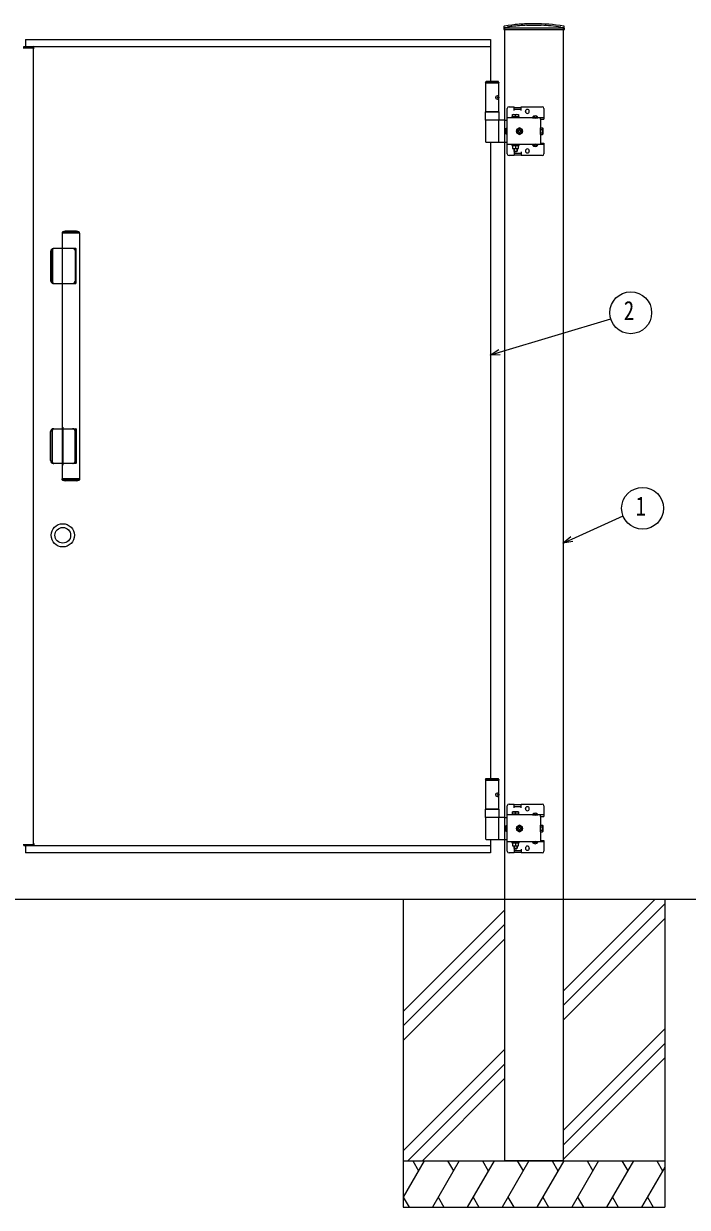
# Model space of a CAD drawing. Units: millimetres, scale not verified. Extents: x -4205 to 4205, y -2970 to 2970.
# Drawn here: x -2 to 1140, y -522 to 1514 of the extents above; entities that cross this region are included whole.
import ezdxf
from ezdxf.enums import TextEntityAlignment as Align

# ---------------------------------------------------------------- set-up
doc = ezdxf.new("R2010")
doc.units = ezdxf.units.MM
doc.header["$LTSCALE"] = 12
doc.layers.add('0-3_YKK_A1', color=4, linetype='Continuous')
doc.layers.add('0-4_YKK_D', color=6, linetype='Continuous')
doc.styles.add('ＭＳ ゴシック', font='')
doc.styles.get('ＭＳ ゴシック').set_extended_font_data('MS Gothic')

msp = doc.modelspace()

# ---------------------------------------------------------------- linework, layer by layer
at = {"layer": '0-3_YKK_A1'}
for p, q in [((825.53, 1507.5), (825.37, 1504.5)), ((830.02, 1507.5), (825.53, 1507.5)), ((826.02, 1507.5), (926.02, 1507.5)), ((826.02, 1507.5), (926.02, 1507.5)), ((826.02, 1504.5), (826.02, 1507.5)), ((830.02, 1507.5), (830.02, 1508.65)), ((863.52, 1511.75), (888.52, 1511.75)), ((922.02, 1507.5), (922.02, 1508.65)), ((926.51, 1507.5), (922.02, 1507.5)), ((926.02, 1507.5), (926.02, 1504.5)), ((926.67, 1504.5), (926.51, 1507.5)), ((928.17, 1504.5), (927.91, 1509.47)), ((1.02, 1487.5), (801.02, 1487.5)), ((801.02, 1487.5), (801.02, 1415.49)), ((824.87, 1504.5), (927.17, 1504.5)), ((826.02, 1364.5), (826.02, 1504.5)), ((926.02, 1504.5), (926.02, 7.5)), ((927.17, 1504.5), (928.17, 1504.5)), ((-3.18, 1473.1), (3.72, 1473.1)), ((-2.25, 1473.1), (-2.32, 1475.13)), ((-2.32, 1475.1), (14.21, 1475.1)), ((1.02, 1475.5), (1.02, 1475.1)), ((3.72, 1473.1), (14.32, 1473.1)), ((14.02, 1473.1), (14.02, 101.9)), ((14.02, 1471.1), (15.32, 1471.1)), ((14.32, 1471.1), (14.32, 1473.1)), ((15.32, 1471.1), (15.21, 1474.13)), ((792.52, 1413.49), (793.68, 1415.49)), ((792.52, 1413.49), (792.52, 1412.49)), ((792.52, 1413.49), (815.52, 1413.49)), ((792.52, 1412.49), (815.52, 1412.49)), ((792.52, 1412.49), (792.52, 1362.5)), ((793.68, 1415.49), (814.37, 1415.49)), ((815.52, 1413.49), (814.37, 1415.49)), ((815.52, 1413.49), (815.52, 1412.49)), ((815.52, 1362.5), (815.52, 1412.49)), ((813.21, 1387.92), (813.8, 1387.92)), ((813.21, 1387.08), (813.8, 1387.08)), ((814.23, 1389.6), (814.82, 1389.6)), ((814.23, 1385.4), (814.82, 1385.4)), ((830.02, 1290.51), (830.02, 1368.5)), ((833.02, 1371.5), (842.02, 1371.5)), ((842.02, 1365), (842.02, 1371.5)), ((842.02, 1370.5), (854.02, 1370.5)), ((842.02, 1367.5), (854.02, 1367.5)), ((854.02, 1371.5), (890.01, 1371.5)), ((854.02, 1365), (854.02, 1371.5)), ((893.01, 1368.5), (893.01, 1350.2)), ((792.52, 1362.5), (815.52, 1362.5)), ((815.52, 1362.5), (792.52, 1362.5)), ((826.02, 1348.5), (792.52, 1348.5)), ((792.52, 1347.5), (792.52, 1311.51)), ((801.02, 1362.5), (801.02, 1362.5)), ((815.52, 1362.5), (815.52, 1348.5)), ((815.52, 1311.51), (815.52, 1347.5)), ((826.02, 124.5), (826.02, 1364.5)), ((826.02, 124.5), (826.02, 1364.5)), ((826.02, 1348.5), (830.02, 1348.5)), ((893.01, 1352.7), (830.02, 1352.7)), ((844.02, 1354.3), (844.02, 1357.87)), ((861.26, 1363.25), (861.26, 1363.75)), ((867.76, 1363.25), (867.76, 1363.75)), ((873.26, 1353.21), (873.26, 1352.7)), ((873.26, 1352.7), (882.76, 1352.7)), ((887.01, 1350.2), (887.01, 1352.7)), ((887.01, 1350.2), (887.01, 1308.81)), ((887.01, 1350.2), (893.01, 1350.2)), ((851.02, 1335.28), (846.02, 1332.39)), ((847.87, 1330.11), (847.87, 1328.91)), ((849.1, 1330.11), (847.87, 1330.11)), ((847.87, 1328.91), (849.1, 1328.91)), ((851.62, 1332.65), (850.42, 1332.65)), ((850.42, 1332.65), (850.42, 1331.42)), ((850.42, 1327.59), (850.42, 1326.36)), ((850.42, 1326.36), (851.62, 1326.36)), ((856.02, 1332.39), (851.02, 1335.28)), ((851.62, 1331.42), (851.62, 1332.65)), ((851.62, 1326.36), (851.62, 1327.59)), ((854.17, 1330.11), (852.93, 1330.11)), ((852.93, 1328.91), (854.17, 1328.91)), ((854.17, 1328.91), (854.17, 1330.11)), ((856.02, 1326.62), (856.02, 1332.39)), ((887.31, 1325.61), (887.01, 1325.61)), ((887.31, 1332.39), (890.86, 1332.39)), ((887.31, 1326.62), (890.86, 1326.62)), ((891.31, 1334.5), (890.86, 1335.28)), ((891.31, 1324.51), (890.86, 1323.73)), ((891.31, 1334.5), (891.31, 1324.51)), ((793.52, 1310.51), (812.83, 1310.51)), ((801.02, 1310.51), (801.02, 215.49)), ((812.83, 1310.51), (826.02, 1310.51)), ((826.02, 1310.51), (830.02, 1310.51)), ((893.01, 1306.31), (830.02, 1306.31)), ((840.82, 1306.31), (840.82, 1304.71)), ((844.02, 1304.71), (844.02, 1300.14)), ((847.22, 1306.31), (847.22, 1304.71)), ((873.26, 1305.8), (873.26, 1306.31)), ((873.26, 1306.31), (882.76, 1306.31)), ((887.01, 1308.81), (893.01, 1308.81)), ((887.01, 1308.81), (887.01, 1306.31)), ((887.31, 1323.73), (890.86, 1323.73)), ((893.01, 1308.81), (893.01, 1290.51)), ((842.02, 1287.51), (833.02, 1287.51)), ((841.02, 1295.31), (847.02, 1295.31)), ((841.56, 1299.71), (841.56, 1294.77)), ((842.02, 1294.01), (842.02, 1287.51)), ((842.02, 1291.51), (854.02, 1291.51)), ((842.02, 1288.51), (854.02, 1288.51)), ((846.48, 1299.71), (846.48, 1294.77)), ((854.02, 1294.01), (854.02, 1287.51)), ((890.01, 1287.51), (854.02, 1287.51)), ((861.26, 1295.76), (861.26, 1295.26)), ((867.76, 1295.76), (867.76, 1295.26)), ((63.86, 1154), (63.86, 731)), ((93.86, 1154), (63.86, 1154)), ((64.16, 1155.37), (64.16, 1154)), ((65.14, 1155.81), (92.58, 1155.81)), ((88.61, 1157.5), (69.11, 1157.5)), ((93.56, 1154), (93.56, 1155.37)), ((93.86, 1154), (93.86, 731)), ((43.86, 1122.5), (43.86, 1072.5)), ((45.91, 1070), (45.91, 1125)), ((47.06, 1125), (47.06, 1070)), ((63.86, 1127.5), (48.41, 1127.5)), ((87.27, 1127.5), (63.86, 1127.5)), ((86.36, 1125), (86.36, 1070)), ((86.86, 1097.5), (86.86, 1122.5)), ((87.77, 1068), (87.77, 1127)), ((86.86, 1072.5), (86.86, 1097.5)), ((45.91, 815), (45.91, 760)), ((47.06, 760), (47.06, 815)), ((65.36, 820), (65.36, 754.9)), ((86.36, 760), (86.36, 815)), ((87.77, 817), (87.77, 758)), ((43.86, 762.5), (43.86, 812.5)), ((86.86, 812.5), (86.86, 787.5)), ((86.86, 787.5), (86.86, 762.5)), ((63.86, 757.5), (48.41, 757.5)), ((87.27, 757.5), (63.86, 757.5)), ((93.86, 731), (63.86, 731)), ((64.16, 729.63), (64.16, 731)), ((65.14, 729.19), (92.58, 729.19)), ((88.61, 727.5), (69.11, 727.5)), ((93.56, 731), (93.56, 729.63)), ((792.52, 213.49), (793.68, 215.49)), ((792.52, 213.49), (792.52, 212.49)), ((792.52, 213.49), (815.52, 213.49)), ((792.52, 212.49), (815.52, 212.49)), ((792.52, 212.49), (792.52, 162.5)), ((793.68, 215.49), (814.37, 215.49)), ((815.52, 213.49), (814.37, 215.49)), ((815.52, 213.49), (815.52, 212.49)), ((815.52, 162.5), (815.52, 212.49)), ((813.21, 187.92), (813.8, 187.92)), ((813.21, 187.08), (813.8, 187.08)), ((814.23, 189.6), (814.82, 189.6)), ((814.23, 185.4), (814.82, 185.4)), ((830.02, 90.51), (830.02, 168.5)), ((833.02, 171.5), (842.02, 171.5)), ((842.02, 165), (842.02, 171.5)), ((842.02, 170.5), (854.02, 170.5)), ((842.02, 167.5), (854.02, 167.5)), ((854.02, 171.5), (890.01, 171.5)), ((854.02, 165), (854.02, 171.5)), ((861.26, 163.25), (861.26, 163.75)), ((867.76, 163.25), (867.76, 163.75)), ((893.01, 168.5), (893.01, 150.2)), ((792.52, 162.5), (815.52, 162.5)), ((815.52, 162.5), (792.52, 162.5)), ((826.02, 148.5), (792.52, 148.5)), ((792.52, 147.5), (792.52, 111.51)), ((801.02, 162.5), (801.02, 162.5)), ((815.52, 162.5), (815.52, 148.5)), ((815.52, 111.51), (815.52, 147.5)), ((826.02, 148.5), (830.02, 148.5)), ((893.01, 152.7), (830.02, 152.7)), ((844.02, 154.3), (844.02, 157.87)), ((873.26, 153.21), (873.26, 152.7)), ((873.26, 152.7), (882.76, 152.7)), ((887.01, 150.2), (887.01, 152.7)), ((887.01, 150.2), (887.01, 108.81)), ((887.01, 150.2), (893.01, 150.2)), ((826.02, 7.5), (826.02, 124.5)), ((826.02, 7.5), (826.02, 124.5)), ((851.02, 135.28), (846.02, 132.39)), ((847.87, 130.11), (847.87, 128.91)), ((849.1, 130.11), (847.87, 130.11)), ((847.87, 128.91), (849.1, 128.91)), ((851.62, 132.65), (850.42, 132.65)), ((850.42, 132.65), (850.42, 131.42)), ((850.42, 127.59), (850.42, 126.36)), ((850.42, 126.36), (851.62, 126.36)), ((856.02, 132.39), (851.02, 135.28)), ((851.62, 131.42), (851.62, 132.65)), ((851.62, 126.36), (851.62, 127.59)), ((854.17, 130.11), (852.93, 130.11)), ((852.93, 128.91), (854.17, 128.91)), ((854.17, 128.91), (854.17, 130.11)), ((856.02, 126.62), (856.02, 132.39)), ((887.31, 125.61), (887.01, 125.61)), ((887.31, 132.39), (890.86, 132.39)), ((887.31, 126.62), (890.86, 126.62)), ((887.31, 123.73), (890.86, 123.73)), ((891.31, 134.5), (890.86, 135.28)), ((891.31, 124.51), (890.86, 123.73)), ((891.31, 134.5), (891.31, 124.51)), ((-3.18, 101.9), (3.72, 101.9)), ((-2.25, 101.9), (-2.32, 99.87)), ((3.72, 101.9), (14.32, 101.9)), ((14.02, 103.9), (15.32, 103.9)), ((14.32, 103.9), (14.32, 101.9)), ((15.32, 103.9), (15.21, 100.87)), ((793.52, 110.51), (812.83, 110.51)), ((801.02, 110.51), (801.02, 87.5)), ((812.83, 110.51), (826.02, 110.51)), ((826.02, 110.51), (830.02, 110.51)), ((893.01, 106.31), (830.02, 106.31)), ((840.82, 106.31), (840.82, 104.71)), ((844.02, 104.71), (844.02, 100.14)), ((847.22, 106.31), (847.22, 104.71)), ((873.26, 105.8), (873.26, 106.31)), ((873.26, 106.31), (882.76, 106.31)), ((887.01, 108.81), (893.01, 108.81)), ((887.01, 108.81), (887.01, 106.31)), ((893.01, 108.81), (893.01, 90.51)), ((-2.32, 99.9), (14.21, 99.9)), ((1.02, 99.9), (1.02, 87.5)), ((801.02, 99.5), (1.02, 99.5)), ((801.02, 87.5), (1.02, 87.5)), ((842.02, 87.51), (833.02, 87.51)), ((841.02, 95.31), (847.02, 95.31)), ((841.56, 99.71), (841.56, 94.77)), ((842.02, 94.01), (842.02, 87.51)), ((842.02, 91.51), (854.02, 91.51)), ((842.02, 88.51), (854.02, 88.51)), ((846.48, 99.71), (846.48, 94.77)), ((854.02, 94.01), (854.02, 87.51)), ((890.01, 87.51), (854.02, 87.51)), ((861.26, 95.76), (861.26, 95.26)), ((867.76, 95.76), (867.76, 95.26)), ((1240.16, 7.5), (-1768.58, 7.5)), ((651.02, 7.5), (651.02, -522.5)), ((826.02, -442.5), (826.02, 7.5)), ((926.02, 7.5), (926.02, -442.5)), ((1083.81, 7.5), (926.02, -150.29)), ((1101.02, 7.5), (1101.02, -522.5)), ((826.02, -10.29), (651.02, -185.29)), ((1101.02, -0.29), (926.02, -175.29)), ((826.02, -35.29), (651.02, -210.29)), ((1101.02, -25.29), (926.02, -200.29)), ((826.02, -60.29), (651.02, -235.29)), ((1101.02, -215.29), (926.02, -390.29)), ((1101.02, -240.29), (926.02, -415.29)), ((826.02, -250.29), (651.02, -425.29)), ((826.02, -275.29), (658.81, -442.5)), ((1101.02, -265.29), (926.02, -440.29)), ((683.81, -442.5), (826.02, -300.29)), ((651.02, -442.5), (1101.02, -442.5)), ((687.21, -442.5), (651.02, -505.18)), ((667.21, -442.5), (677.21, -459.82)), ((747.21, -442.5), (701.02, -522.5)), ((727.21, -442.5), (737.21, -459.82)), ((807.21, -442.5), (761.02, -522.5)), ((787.21, -442.5), (797.21, -459.82)), ((867.21, -442.5), (821.02, -522.5)), ((926.02, -442.5), (826.02, -442.5)), ((826.02, -442.5), (901.02, -442.5)), ((926.02, -442.5), (826.02, -442.5)), ((826.02, -442.5), (901.02, -442.5)), ((838.52, -442.5), (913.52, -442.5)), ((838.52, -442.5), (913.52, -442.5)), ((847.21, -442.5), (857.21, -459.82)), ((927.21, -442.5), (881.02, -522.5)), ((907.21, -442.5), (917.21, -459.82)), ((987.21, -442.5), (941.02, -522.5)), ((967.21, -442.5), (977.21, -459.82)), ((1047.21, -442.5), (1001.02, -522.5)), ((1027.21, -442.5), (1037.21, -459.82)), ((1087.21, -442.5), (1097.21, -459.82)), ((1101.02, -453.22), (1061.02, -522.5)), ((651.02, -505.18), (661.02, -522.5)), ((711.02, -505.18), (721.02, -522.5)), ((771.02, -505.18), (781.02, -522.5)), ((831.02, -505.18), (841.02, -522.5)), ((891.02, -505.18), (901.02, -522.5)), ((951.02, -505.18), (961.02, -522.5)), ((1011.02, -505.18), (1021.02, -522.5)), ((1071.02, -505.18), (1081.02, -522.5)), ((651.02, -522.5), (1101.02, -522.5))]:
    msp.add_line(p, q, dxfattribs=at)
for points in [[(824.13, 1509.47), (823.87, 1504.5), (824.87, 1504.5)], [(1.02, 1487.5), (1.02, 1475.5), (801.02, 1475.5)], [(814.34, 1388.76), (814.34, 1388.59), (814.32, 1388.44), (814.28, 1388.29), (814.21, 1388.16), (814.12, 1388.06), (814.03, 1387.98), (813.92, 1387.93), (813.8, 1387.92)], [(813.8, 1387.08), (813.92, 1387.06), (814.03, 1387.01), (814.12, 1386.94), (814.21, 1386.83), (814.28, 1386.7), (814.32, 1386.56), (814.34, 1386.4), (814.34, 1386.24)], [(815.31, 1388.01), (815.25, 1388.06), (815.15, 1388.16), (815.07, 1388.29), (815.01, 1388.44), (814.96, 1388.59), (814.93, 1388.76)], [(814.93, 1386.24), (814.96, 1386.4), (815.01, 1386.56), (815.07, 1386.7), (815.15, 1386.83), (815.25, 1386.94), (815.31, 1386.98)], [(815.52, 1348.5), (792.52, 1348.5), (792.52, 1362.5)], [(873.26, 1353.21), (882.76, 1353.21), (882.76, 1352.7)], [(875.66, 1355.2), (876.87, 1352.73), (878.01, 1352.12)], [(880.36, 1355.2), (879.16, 1352.73), (878.01, 1352.12)], [(830.02, 1324.41), (828.02, 1324.41), (828.02, 1334.6), (830.02, 1334.6)], [(846.02, 1332.39), (846.02, 1326.62), (851.02, 1323.73), (856.02, 1326.62)], [(887.31, 1325.61), (887.31, 1333.4), (887.01, 1333.4)], [(887.31, 1323.73), (887.31, 1335.28), (890.86, 1335.28)], [(873.26, 1305.8), (882.76, 1305.8), (882.76, 1306.31)], [(875.66, 1303.81), (876.87, 1306.28), (878.01, 1306.89)], [(880.36, 1303.81), (879.16, 1306.28), (878.01, 1306.89)], [(841.02, 1299.71), (841.02, 1295.31), (842.02, 1294.31), (846.02, 1294.31)], [(847.02, 1299.71), (847.02, 1295.31), (846.02, 1294.31)], [(48.41, 1067.5), (63.86, 1067.5), (87.27, 1067.5)], [(48.41, 817.5), (63.86, 817.5), (87.27, 817.5)], [(814.34, 188.76), (814.34, 188.59), (814.32, 188.44), (814.28, 188.29), (814.21, 188.16), (814.12, 188.06), (814.03, 187.98), (813.92, 187.93), (813.8, 187.92)], [(813.8, 187.08), (813.92, 187.06), (814.03, 187.01), (814.12, 186.94), (814.21, 186.83), (814.28, 186.7), (814.32, 186.56), (814.34, 186.4), (814.34, 186.24)], [(815.31, 188.01), (815.25, 188.06), (815.15, 188.16), (815.07, 188.29), (815.01, 188.44), (814.96, 188.59), (814.93, 188.76)], [(814.93, 186.24), (814.96, 186.4), (815.01, 186.56), (815.07, 186.7), (815.15, 186.83), (815.25, 186.94), (815.31, 186.98)], [(815.52, 148.5), (792.52, 148.5), (792.52, 162.5)], [(873.26, 153.21), (882.76, 153.21), (882.76, 152.7)], [(875.66, 155.2), (876.87, 152.73), (878.01, 152.12)], [(880.36, 155.2), (879.16, 152.73), (878.01, 152.12)], [(830.02, 124.41), (828.02, 124.41), (828.02, 134.6), (830.02, 134.6)], [(846.02, 132.39), (846.02, 126.62), (851.02, 123.73), (856.02, 126.62)], [(887.31, 125.61), (887.31, 133.4), (887.01, 133.4)], [(887.31, 123.73), (887.31, 135.28), (890.86, 135.28)], [(873.26, 105.8), (882.76, 105.8), (882.76, 106.31)], [(875.66, 103.81), (876.87, 106.28), (878.01, 106.89)], [(880.36, 103.81), (879.16, 106.28), (878.01, 106.89)], [(841.02, 99.71), (841.02, 95.31), (842.02, 94.31), (846.02, 94.31)], [(847.02, 99.71), (847.02, 95.31), (846.02, 94.31)]]:
    msp.add_lwpolyline(points, dxfattribs=at)
for points in [[(837.77, 1352.7), (837.77, 1354.3), (850.27, 1354.3), (850.27, 1352.7)], [(849.02, 1354.3), (839.02, 1354.3), (839.02, 1358.3), (849.02, 1358.3)], [(837.77, 1306.31), (837.77, 1304.71), (850.27, 1304.71), (850.27, 1306.31)], [(849.02, 1304.71), (839.02, 1304.71), (839.02, 1299.71), (849.02, 1299.71)], [(837.77, 152.7), (837.77, 154.3), (850.27, 154.3), (850.27, 152.7)], [(849.02, 154.3), (839.02, 154.3), (839.02, 158.3), (849.02, 158.3)], [(837.77, 106.31), (837.77, 104.71), (850.27, 104.71), (850.27, 106.31)], [(849.02, 104.71), (839.02, 104.71), (839.02, 99.71), (849.02, 99.71)]]:
    msp.add_lwpolyline(points, close=True, dxfattribs=at)
for centre, radius in [((851.02, 1329.51), 5), ((851.02, 1329.51), 4.3), ((65.02, 634), 20), ((65.02, 634), 20), ((65.02, 634), 13.5), ((851.02, 129.51), 5), ((851.02, 129.51), 4.3)]:
    msp.add_circle(centre, radius, dxfattribs=at)
for centre, radius, start, end in [((825.13, 1509.41), 1, 99.1798, 177), ((876.02, 1194.5), 320, 90, 99.1798), ((876.02, 1194.5), 317.5, 96.85575, 98.33044), ((876.02, 1194.5), 317.5, 92.25632, 96.85575), ((876.02, 1194.5), 320, 80.8202, 90), ((876.02, 1194.5), 317.5, 81.66956, 87.74368), ((926.91, 1509.41), 1, 3, 80.8202), ((14.21, 1474.1), 1, 2, 90), ((833.02, 1368.5), 3, 90, 180), ((864.51, 1363.75), 3.25, 0, 180), ((890.01, 1368.5), 3, 0, 90), ((793.52, 1347.5), 1, 90, 180), ((814.52, 1347.5), 1, 0, 90), ((841.52, 1350.87), 7.43, 70.34714, 109.65286), ((846.52, 1350.87), 7.43, 70.34714, 109.65286), ((864.51, 1363.25), 3.25, 180, 0), ((878.01, 1349.93), 5.77, 34.65097, 145.34903), ((849.1, 1331.42), 1.31, 270, 0), ((849.1, 1327.59), 1.31, 0, 90), ((852.93, 1331.42), 1.31, 180, 270), ((852.93, 1327.59), 1.31, 90, 180), ((888.76, 1333.83), 2.56, 325.61575, 34.38425), ((881.76, 1329.51), 9.55, 342.41205, 17.58795), ((888.76, 1325.18), 2.56, 325.61575, 34.38425), ((793.52, 1311.51), 1, 180, 270), ((814.52, 1311.51), 1, 270, 0), ((878.01, 1309.08), 5.77, 214.65097, 325.34903), ((833.02, 1290.51), 3, 180, 270), ((841.52, 1307.14), 7.43, 250.34714, 289.65286), ((846.52, 1307.14), 7.43, 250.34714, 289.65286), ((864.51, 1295.76), 3.25, 0, 180), ((864.51, 1295.26), 3.25, 180, 0), ((890.01, 1290.51), 3, 270, 0), ((64.96, 1155.37), 0.8, 110.76843, 180), ((78.86, 1118.72), 40, 104.21682, 110.76843), ((69.11, 1157.2), 0.3, 90, 104.21682), ((69.11, 1157.2), 0.3, 61.29529, 90), ((78.86, 1175.01), 20, 241.29529, 250.4307), ((72.26, 1156.44), 0.3, 250.4307, 279.9206), ((78.86, 1118.72), 38, 80.0794, 99.9206), ((85.46, 1156.44), 0.3, 260.0794, 289.5693), ((78.86, 1175.01), 20, 289.5693, 298.70471), ((88.61, 1157.2), 0.3, 90, 118.70471), ((88.61, 1157.2), 0.3, 75.78318, 90), ((78.86, 1118.72), 40, 69.23157, 75.78318), ((92.76, 1155.37), 0.8, 0, 69.23157), ((48.86, 1122.5), 5, 90, 180), ((48.41, 1125), 2.5, 90, 180), ((49.56, 1125), 2.5, 90, 180), ((81.86, 1122.5), 5, 0, 90), ((83.86, 1125), 2.5, 0, 90), ((87.27, 1127), 0.5, 0, 90), ((48.86, 1072.5), 5, 180, 270), ((48.41, 1070), 2.5, 180, 270), ((49.56, 1070), 2.5, 180, 270), ((81.86, 1072.5), 5, 270, 0), ((83.86, 1070), 2.5, 270, 0), ((87.27, 1068), 0.5, 270, 0), ((48.86, 812.5), 5, 90, 180), ((48.41, 815), 2.5, 90, 180), ((49.56, 815), 2.5, 90, 180), ((81.86, 812.5), 5, 0, 90), ((83.86, 815), 2.5, 0, 90), ((87.27, 817), 0.5, 0, 90), ((48.86, 762.5), 5, 180, 270), ((48.41, 760), 2.5, 180, 270), ((49.56, 760), 2.5, 180, 270), ((81.86, 762.5), 5, 270, 0), ((83.86, 760), 2.5, 270, 0), ((87.27, 758), 0.5, 270, 0), ((64.96, 729.63), 0.8, 180, 249.23157), ((78.86, 766.28), 40, 249.23157, 255.78318), ((69.11, 727.8), 0.3, 255.78318, 270), ((69.11, 727.8), 0.3, 270, 298.70471), ((78.86, 709.99), 20, 109.5693, 118.70471), ((72.26, 728.56), 0.3, 80.0794, 109.5693), ((78.86, 766.28), 38, 260.0794, 279.9206), ((85.46, 728.56), 0.3, 70.4307, 99.9206), ((78.86, 709.99), 20, 61.29529, 70.4307), ((88.61, 727.8), 0.3, 241.29529, 270), ((88.61, 727.8), 0.3, 270, 284.21682), ((78.86, 766.28), 40, 284.21682, 290.76843), ((92.76, 729.63), 0.8, 290.76843, 0), ((833.02, 168.5), 3, 90, 180), ((864.51, 163.75), 3.25, 0, 180), ((864.51, 163.25), 3.25, 180, 0), ((890.01, 168.5), 3, 0, 90), ((793.52, 147.5), 1, 90, 180), ((814.52, 147.5), 1, 0, 90), ((841.52, 150.87), 7.43, 70.34714, 109.65286), ((846.52, 150.87), 7.43, 70.34714, 109.65286), ((878.01, 149.93), 5.77, 34.65097, 145.34903), ((849.1, 131.42), 1.31, 270, 0), ((849.1, 127.59), 1.31, 0, 90), ((852.93, 131.42), 1.31, 180, 270), ((852.93, 127.59), 1.31, 90, 180), ((888.76, 133.83), 2.56, 325.61575, 34.38425), ((881.76, 129.51), 9.55, 342.41205, 17.58795), ((888.76, 125.18), 2.56, 325.61575, 34.38425), ((793.52, 111.51), 1, 180, 270), ((814.52, 111.51), 1, 270, 0), ((878.01, 109.08), 5.77, 214.65097, 325.34903), ((14.21, 100.9), 1, 270, 358), ((833.02, 90.51), 3, 180, 270), ((841.52, 107.14), 7.43, 250.34714, 289.65286), ((846.52, 107.14), 7.43, 250.34714, 289.65286), ((864.51, 95.76), 3.25, 0, 180), ((864.51, 95.26), 3.25, 180, 0), ((890.01, 90.51), 3, 270, 0)]:
    msp.add_arc(centre, radius, start, end, dxfattribs=at)
for centre, major_axis, ratio, start_param, end_param in [((876.02, 1194.5), (0, 320), 0.996875, 0, 0.1027049), ((806.85, 1387.5), (0, 9), 0.707107, 4.6657054, 4.7590726), ((808.04, 1387.5), (0, 9), 0.707107, 4.8528504, 4.9478932), ((808.04, 1387.5), (0, 9), 0.707107, 4.4768847, 4.5719276), ((808.63, 1387.5), (0, 9), 0.707107, 4.8528504, 4.9478932), ((808.63, 1387.5), (0, 9), 0.707107, 4.4768847, 4.5719276), ((806.85, 187.5), (0, 9), 0.707107, 4.6657054, 4.7590726), ((808.04, 187.5), (0, 9), 0.707107, 4.8528504, 4.9478932), ((808.04, 187.5), (0, 9), 0.707107, 4.4768847, 4.5719276), ((808.63, 187.5), (0, 9), 0.707107, 4.8528504, 4.9478932), ((808.63, 187.5), (0, 9), 0.707107, 4.4768847, 4.5719276)]:
    msp.add_ellipse(centre, major_axis=major_axis, ratio=ratio, start_param=start_param, end_param=end_param, dxfattribs=at)
for centre in [(812.86, 1387.5), (812.86, 187.5)]:
    msp.add_ellipse(centre, major_axis=(0, 3.5), ratio=0.707107, dxfattribs=at)
at = {"layer": '0-4_YKK_D'}
for points in [[(800.3, 944.25), (816.58, 949.14), (1007.97, 1006.6)], [(817.89, 944.78), (800.3, 944.25), (815.27, 953.51)], [(925.62, 620.65), (941.11, 627.65), (1029.21, 667.51)], [(942.99, 623.5), (925.62, 620.65), (939.24, 631.8)]]:
    msp.add_lwpolyline(points, dxfattribs=at)
for centre in [(1042.45, 1016.96), (1062.78, 680.49)]:
    msp.add_circle(centre, 36, dxfattribs=at)

# ---------------------------------------------------------------- texts
at = {"layer": '0-4_YKK_D', "style": 'ＭＳ ゴシック', "width": 0.8}
for s, p in [('2', (1030.45, 994.46)), ('1', (1050.78, 657.99))]:
    msp.add_text(s, height=32.99, dxfattribs=at).set_placement(p, align=Align.BOTTOM_LEFT)

doc.saveas('drawing.dxf')
